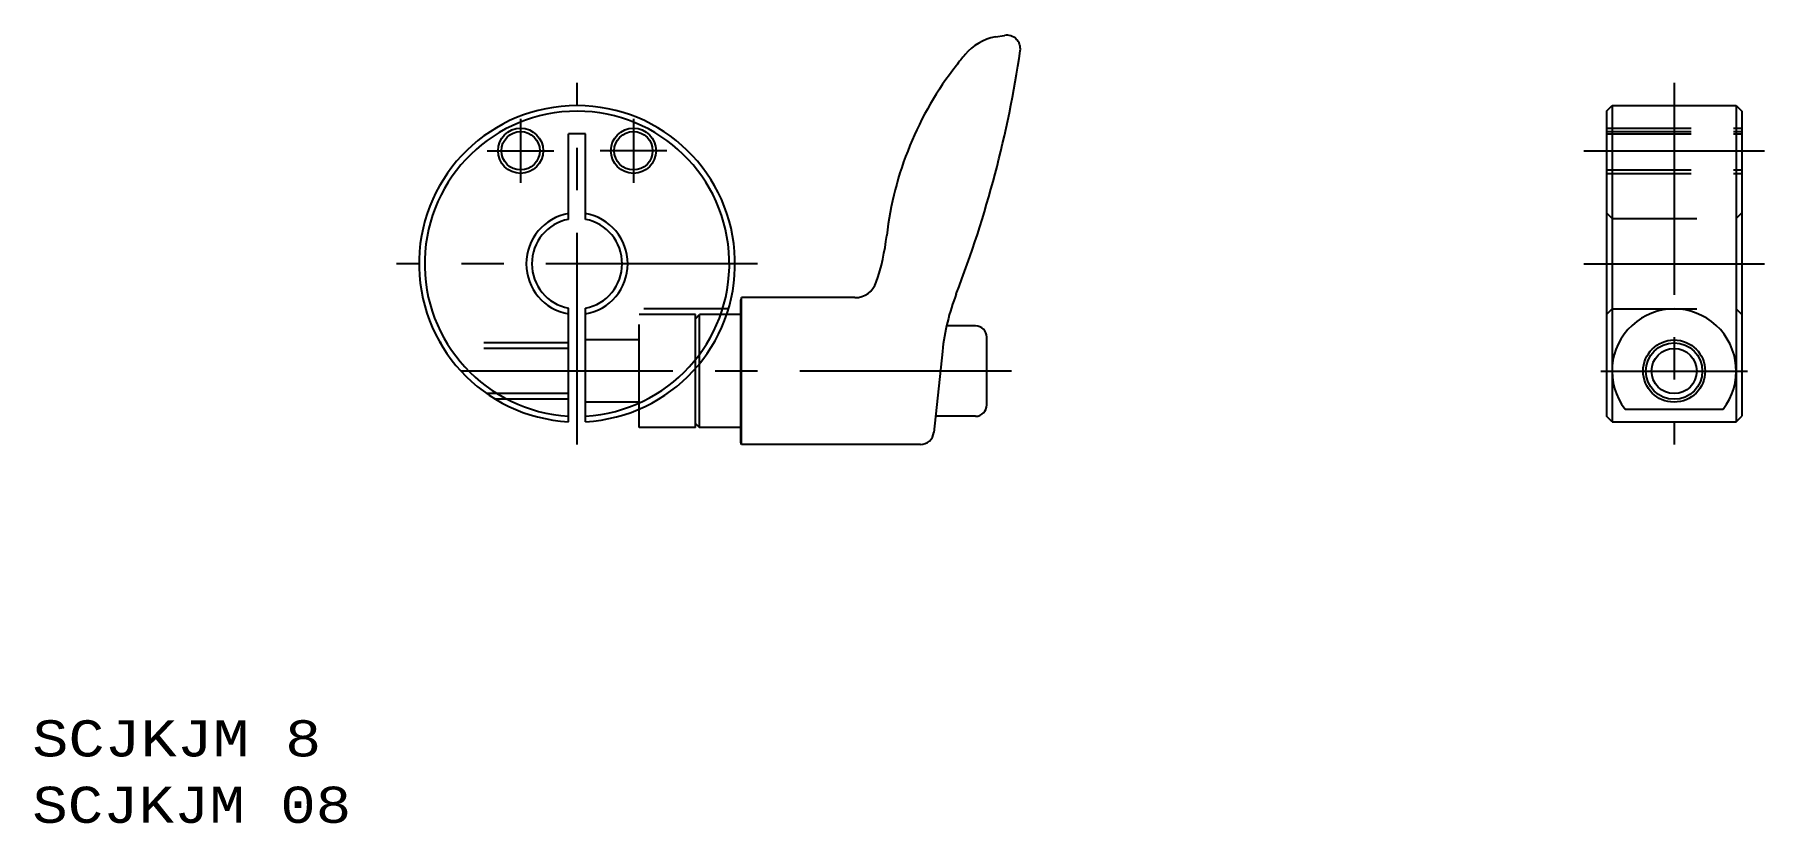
# Model space of a CAD drawing. Extents: x 20 to 173, y 20 to 90.
import ezdxf
from ezdxf.enums import TextEntityAlignment as Align

# ---------------------------------------------------------------- set-up
doc = ezdxf.new("R2010")
doc.units = 0
doc.header["$LTSCALE"] = 15
doc.linetypes.add('CENTER', pattern=[2, 1.25, -0.25, 0.25, -0.25])
doc.linetypes.add('DASHED', pattern=[0.75, 0.5, -0.25])
for name, color, linetype in [('CSLAYER1', 7, 'CONTINUOUS'), ('CSLAYER16', 7, 'CONTINUOUS'), ('CSLAYER2', 7, 'CONTINUOUS')]:
    doc.layers.add(name, color=color, linetype=linetype)
doc.styles.add('EASYDRAW_FONT', font='monotxt', dxfattribs={"height": 1, "bigfont": 'bigfont'})

# ---------------------------------------------------------------- blocks, each defined once
blk = doc.blocks.new('BLKF0000')
at = {"layer": 'CSLAYER1', "color": 3, "linetype": 'CONTINUOUS'}
for p, q in [((82.851738, 66.490977), (82.765931, 66.290215)), ((82.851738, 53.490977), (82.851738, 66.490977)), ((82.851738, 53.490977), (82.765931, 53.69174))]:
    blk.add_line(p, q, dxfattribs=at)
at = {"layer": 'CSLAYER1', "color": 7, "linetype": 'CONTINUOUS'}
for p, q in [((103.565931, 63.990977), (101.051664, 63.990977)), ((104.565931, 56.990977), (104.565931, 62.990977)), ((103.565931, 55.990977), (100.031225, 55.990977))]:
    blk.add_line(p, q, dxfattribs=at)
for centre, start, end in [((103.565931, 62.990977), 0, 90), ((103.565931, 56.990977), 270, 360)]:
    blk.add_arc(centre, 1, start, end, dxfattribs=at)
at = {"layer": 'CSLAYER16', "color": 3, "linetype": 'CONTINUOUS'}
for p, q in [((105.333584, 89.562089), (106.142686, 89.704756)), ((82.765931, 53.69174), (82.765931, 66.290215)), ((92.887735, 66.490977), (82.851738, 66.490977)), ((100.640929, 61.736512), (99.879834, 54.564347)), ((98.686534, 53.490977), (82.851738, 53.490977))]:
    blk.add_line(p, q, dxfattribs=at)
for centre, radius, start, end in [((106.115001, 85.130454), 4.5, 100, 140.207964), ((106.351064, 88.522986), 1.2, -8.365079, 100), ((8.602179, 102.896416), 100, 338.863766, 351.634921), ((133.392224, 62.410351), 40, 140.207964, 141.978819), ((125.514393, 68.569879), 30, 141.978819, 173.455386), ((75.840223, 74.268721), 20, 341.277451, 353.455386), ((92.887735, 68.490977), 2, 270, 341.277451), ((120.529261, 59.626007), 20, 158.863766, 173.942569), ((98.686534, 54.690977), 1.2, 270, 353.942569)]:
    blk.add_arc(centre, radius, start, end, dxfattribs=at)

msp = doc.modelspace()

# ---------------------------------------------------------------- linework, layer by layer
at = {"layer": 'CSLAYER1', "color": 7, "linetype": 'CONTINUOUS'}
for p, q in [((159.478126, 82.990977), (159.978126, 83.490977)), ((159.478126, 82.990977), (159.478126, 55.990976)), ((159.978126, 83.490977), (159.978126, 55.490977)), ((159.978126, 83.490977), (170.978126, 83.490977)), ((170.978126, 83.490977), (170.978126, 55.490977)), ((170.978126, 83.490977), (171.478126, 82.990977)), ((171.478126, 82.990977), (171.478126, 55.990977)), ((67.515931, 73.420036), (67.515931, 80.990977)), ((69.015931, 80.990977), (67.515931, 80.990977)), ((69.015931, 73.420036), (69.015931, 80.990977)), ((67.515931, 55.511081), (67.515931, 65.561919)), ((69.015931, 55.511081), (69.015931, 65.561919)), ((82.765931, 64.990977), (81.523004, 64.990977)), ((78.765931, 54.990977), (78.765931, 60.230848)), ((79.131787, 54.990977), (79.131787, 60.663001)), ((73.765931, 54.990977), (73.765931, 56.616584)), ((78.765931, 55.356833), (79.131787, 54.990977)), ((159.978126, 55.490977), (159.478125, 55.990977)), ((159.978126, 55.490977), (170.978126, 55.490977)), ((161.134916, 56.616584), (169.821336, 56.616584)), ((170.978126, 55.490977), (171.478126, 55.990977)), ((78.765931, 54.990977), (73.765931, 54.990977)), ((82.765931, 54.990977), (79.131787, 54.990977))]:
    msp.add_line(p, q, dxfattribs=at)
at = {"layer": 'CSLAYER1', "color": 3, "linetype": 'DASHED'}
for p, q in [((159.478126, 81.490977), (171.478126, 81.490977)), ((159.478126, 81.190977), (171.478126, 81.190977)), ((159.478126, 80.990977), (171.478126, 80.990977)), ((159.478126, 77.790977), (171.478126, 77.790977)), ((159.478126, 77.490977), (171.478126, 77.490977)), ((159.978126, 73.490977), (159.478127, 73.990976)), ((171.478126, 73.990978), (170.978126, 73.490977)), ((159.978126, 73.490977), (170.978126, 73.490977)), ((73.765931, 56.616584), (73.765931, 65.490977)), ((81.682339, 65.490977), (73.765931, 65.490977)), ((78.765931, 64.990977), (73.765931, 64.990977)), ((78.765931, 60.230848), (78.765931, 64.990977)), ((78.765931, 64.625121), (79.131787, 64.990977)), ((79.131787, 60.663001), (79.131787, 64.990977)), ((81.523004, 64.990977), (79.131787, 64.990977)), ((159.478126, 64.990978), (159.978125, 65.490977)), ((159.978125, 65.490977), (170.978126, 65.490977)), ((170.978126, 65.490977), (171.478126, 64.990979)), ((67.515931, 62.490977), (56.141575, 62.490977)), ((67.515931, 61.990977), (56.44434, 61.990977)), ((73.765931, 62.740977), (69.015931, 62.740977)), ((67.515931, 57.990977), (60.281571, 57.990977)), ((67.515931, 57.490977), (61.054828, 57.490977)), ((73.765931, 57.240977), (69.015931, 57.240977))]:
    msp.add_line(p, q, dxfattribs=at)
at = {"layer": 'CSLAYER1', "color": 3, "linetype": 'CONTINUOUS'}
for centre, radius in [((63.265931, 79.490977), 2), ((73.265931, 79.490977), 2), ((165.478126, 59.990977), 2.5)]:
    msp.add_circle(centre, radius, dxfattribs=at)
at = {"layer": 'CSLAYER1', "color": 7, "linetype": 'CONTINUOUS'}
for centre, radius in [((63.265931, 79.490977), 1.7), ((73.265931, 79.490977), 1.7), ((165.478126, 59.990977), 2.75), ((165.478126, 59.990977), 2)]:
    msp.add_circle(centre, radius, dxfattribs=at)
for centre, radius, start, end in [((68.265931, 69.490977), 14, -86.929113, 266.929113), ((68.265931, 69.490977), 13.5, -86.815261, 266.815261), ((68.265931, 69.490977), 4.5, 99.594068, 260.405932), ((68.265931, 69.490977), 4.5, -80.405932, 80.405932), ((68.265931, 69.490977), 4, 100.806923, 259.193077), ((68.265931, 69.490977), 4, -79.193077, 79.193077), ((165.478126, 59.990977), 5.5, -37.844897, 217.844897)]:
    msp.add_arc(centre, radius, start, end, dxfattribs=at)
at = {"layer": 'CSLAYER2', "color": 1, "linetype": 'CENTER'}
for p, q in [((68.265931, 53.490977), (68.265931, 85.490977)), ((165.478126, 85.490977), (165.478126, 53.490977)), ((63.265931, 82.328871), (63.265931, 76.653084)), ((73.265931, 82.328871), (73.265931, 76.653084)), ((60.312821, 79.490977), (66.21904, 79.490977)), ((76.21904, 79.490977), (70.312821, 79.490977)), ((157.478126, 79.490977), (173.478126, 79.490977)), ((84.265931, 69.490977), (52.265931, 69.490977)), ((157.478126, 69.490977), (173.478126, 69.490977)), ((106.765931, 59.990977), (54.710489, 59.990977)), ((158.978126, 59.990977), (171.978126, 59.990977))]:
    msp.add_line(p, q, dxfattribs=at)

# ---------------------------------------------------------------- block references
at = {"layer": 'CSLAYER1'}
msp.add_blockref('BLKF0000', (0, 0), dxfattribs=at)

# ---------------------------------------------------------------- texts
at = {"layer": 'CSLAYER1', "color": 7, "style": 'EASYDRAW_FONT'}
for s, width, p, p2 in [('SCJKJM 8', 1.043478, (20, 25.877213), (45.600002, 25.877213)), ('SCJKJM 08', 1.018846, (20, 20), (48.256003, 20))]:
    msp.add_text(s, height=3.2, dxfattribs=dict(at, width=width)).set_placement(p, p2, align=Align.FIT)

doc.saveas('drawing.dxf')
